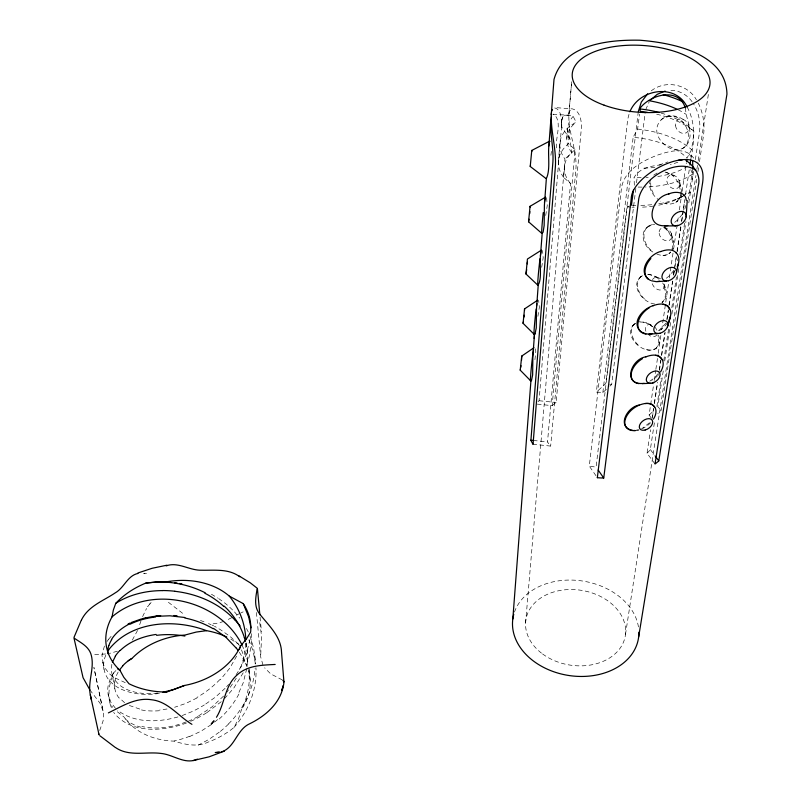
<?xml version="1.0" encoding="UTF-8"?>
<svg xmlns="http://www.w3.org/2000/svg" width="801" height="801" viewBox="0 0 801 801"><rect width="100%" height="100%" fill="white"/><g stroke="black" fill="none" stroke-linecap="round" stroke-linejoin="round"><path stroke-width="0.6" stroke-dasharray="4 3" d="M661.286 164.766A73.992 37.617 4.3 0 1 659.083 165.046C649.431 166.378 639.378 168.41 634.052 177.542L634.352 185.772M552.85 114.273L568.069 115.194L573.166 116.355L576.139 122.122L569.691 126.188A73.211 37.967 4.4 0 0 564.915 158.988L563.654 177.432L570.522 183.549L547.514 441.962A57.051 37.397 6.6 0 0 550.657 446.087L533.055 444.205M661.115 113.071A66.833 34.473 4.4 0 1 689.731 127.559L693.866 131.324L693.746 134.388L691.593 149.567L687.048 158.017A65.842 34.894 4.5 0 0 633.14 137.341L637.586 129.061L639.568 114.142M690.752 169.662L692.715 174.007L692.284 179.384M568.069 115.194L563.574 115.234L562.552 116.686L561.711 120.761L561.761 127.069L569.922 138.953L571.854 152.751L564.915 158.988M245.767 643.563L244.465 655.318L239.809 670.757M680.349 191.839C681.971 202.883 668.495 207.649 660.795 201.191M677.686 260.766L677.796 258.873M561.541 123.034L561.711 120.761M556.565 147.935C554.833 138.893 563.133 121.161 553.481 114.072M558.377 161.652L559.849 143.659M538.002 401.792A72.04 47.229 6.6 0 1 539.073 400.73L561.461 127.529C561.621 121.241 562.062 108.706 553.881 107.785M564.495 165.687L525.556 623.408M566.798 138.433L567.609 128.891M568.72 116.045L571.694 81.452L568.9 113.922C568.009 132.716 577.461 150.528 575.879 169.422L550.657 446.087M563.654 177.432A72.531 38.248 4.5 0 1 568.52 143.699L569.691 126.188M537.251 404.115L552.169 405.656L575.168 149.707L568.52 143.699M552.169 405.656A57.051 37.397 6.6 0 1 556.124 402.492L581.286 129.061C581.796 121.952 580.635 111.269 572.615 108.916L554.773 107.564M246.998 666.762L247.309 663.889M551.438 151.349L550.657 157.066M606.367 389.356L602.843 392.57A57.051 37.397 6.6 0 0 596.375 392.12L627.714 119.329L629.386 112.871M595.994 475.744L589.286 466.102L621.496 187.875C624.329 170.523 641.881 161.201 656.76 155.374C668.605 151.379 685.756 145.882 694.247 158.898M602.843 392.57L633.14 137.341M638.317 111.489L605.726 383.619L596.375 392.12M629.316 206.087L627.283 206.888L596.074 467.063A57.051 37.397 6.6 0 1 589.286 466.102M609.891 386.132L611.664 384.53L635.904 187.774M636.515 182.828L645.205 112.29M692.735 168.961L688.229 199.279M651.073 417.822A57.051 37.397 6.6 0 0 649.11 415.088L654.037 381.717M654.217 380.485L655.679 370.593M655.859 369.361L658.052 354.533M658.232 353.291L660.965 334.758M661.696 329.812L668.625 282.843M669.356 277.897L673.371 250.713M673.551 249.471L678.657 214.868M679.388 209.922L681.941 192.62M682.122 191.389L686.317 162.963M651.934 419.213L653.596 408.11M654.337 403.173L657.471 382.187M659.313 369.852L660.795 359.979M661.536 355.043L664.86 332.826M666.883 319.249L668.174 310.608M668.915 305.672L672.61 280.991M673.531 274.823L674.272 269.887M674.452 268.645L676.304 256.31M677.035 251.374L680.73 226.693M681.471 221.757L684.795 199.539M685.536 194.603L689.411 168.681M690.883 158.808C694.357 141.787 695.959 122.783 687.128 107.014M655.028 463.989L647.028 453.236L650.542 429.757M652.394 417.391L653.686 408.74M654.427 403.794L657.571 382.778M658.682 375.369L659.243 371.654M659.423 370.422L660.905 360.53M661.646 355.584L665.16 332.105M667.013 319.739L668.495 309.857M669.236 304.911L672.75 281.421M673.671 275.244L674.782 267.824M674.963 266.593L676.444 256.7M677.185 251.754L681.07 225.802M681.811 220.856L683.293 210.963M683.483 209.732L684.775 201.081M647.028 453.236A57.051 37.397 6.6 0 0 650.342 449.561L654.817 419.974M656.87 406.407L661.165 378.052M663.779 360.79L669.005 326.267M671.799 307.774L676.465 276.956M679.829 254.758L684.675 222.708M663.248 370.943L657.801 406.768A72.04 47.229 6.6 0 1 661.145 410.362M664.75 361.051L670.938 320.28M671.879 314.102L679.198 265.922M680.52 257.271L685.956 221.446M688.78 202.913L693.656 170.793M695.348 159.669L699.473 132.485C700.845 122.333 698.632 111.639 693.035 103.019M625.491 634.392L695.929 175.499M696.87 169.311L698.011 161.892M698.202 160.651L708.645 92.626M696.79 179.074L661.125 410.362L657.781 413.586M697.941 171.654L698.702 166.708M699.463 161.762L703.468 135.79C705.01 124.706 703.258 113.121 698.262 103.089M114.543 682.362L116.135 676.084L118.208 671.949M246.738 668.685L243.174 682.913L238.287 693.856M534.918 359.719L535.789 351.789L535.398 348.605L534.537 347.824M249.932 639.488L246.408 654.037A87.449 77.076 -34.4 0 1 242.002 664.62L238.718 670.597M111.84 664.309L111.339 670.497L114.803 688.52M545.701 215.519L547.253 205.537L546.592 197.637M541.686 267.324L543.188 257.762L542.517 250.493M537.892 316.375L539.343 307.204L538.652 300.505M248.941 668.154L249.311 679.468A77.997 71.579 -36.9 0 1 241.582 709.346L238.448 719.108L233.942 727.478A76.255 59.314 -11.9 0 1 208.06 742.147C197.246 747.383 184.971 744.529 174.057 741.135A67.374 52.425 -11.9 0 1 124.005 717.015L115.815 710.567M568.9 113.922L569.871 110.758L572.615 108.916M685.956 205.346L684.565 209.812M650.442 179.965C647.819 187.304 652.314 195.054 658.112 199.449M671.869 249.632C674.372 241.401 670.437 231.99 663.498 227.154M645.696 109.667L649.09 102.077M140.986 620.905L138.863 626.953M105.832 655.208C101.206 664.89 104.23 677.115 112.621 683.724A87.029 46.308 -21.3 0 0 119.439 688.349M104.41 646.037L101.967 655.338L103.99 669.326M115.925 670.537L113.742 672.8L110.908 680.45A76.245 59.334 -11.8 0 0 110.027 703.879L112.04 709.596M137.572 630.407L132.325 640.079M99.704 730.492L103.119 720.86L103.489 712.98L93.897 667.263M142.588 616.63L146.553 608.47M236.645 656.119L229.877 668.024L220.275 679.829M243.224 672.75L233.872 687.989L224.65 698.472M634.212 324.095C621.976 335.819 644.445 357.026 656.57 347.884M236.285 678.187L227.033 692.074M236.095 674.782L238.227 671.448M113.742 672.8L110.127 679.238L108.155 685.736A86.168 46.128 -8.4 0 0 107.805 692.174L110.017 703.879L112.741 707.323M682.262 214.348L677.376 220.225L674.342 222.628M673.891 270.348L669.165 275.995L666.212 278.317M666.011 323.133L658.552 330.813M657.881 373.887L654.107 378.202L649.311 381.506M149.997 603.644L147.694 606.677L151.129 602.422M108.485 639.358L112.21 635.123M233.942 727.478C248.4 711.228 257.211 689.551 255.94 667.644M683.193 119.449C665.05 107.714 647.078 127.209 662.767 142.928C676.955 157.697 694.797 146.783 688.97 126.898M226.633 686.697L228.726 684.404M649.06 225.852C637.766 232.34 644.204 248.07 653.946 252.585M656.77 254.007C661.266 256.03 667.613 256.4 670.737 251.874M223.579 696.079L211.965 706.943L197.967 716.324M644.404 298.853A16.721 12.215 47.4 0 1 642.462 275.554C628.475 284.445 642.752 303.349 655.478 304.1M228.455 723.954C242.343 710.117 252.405 691.974 254.648 672.329A87.279 80.01 -27.5 0 0 255.008 668.194M662.617 282.913A16.721 12.215 47.4 0 1 662.016 302.448C667.183 298.012 665.601 289.962 662.928 284.565M649.531 422.748L641.551 428.915M632.359 325.987L636.264 322.883M225.111 688.299L215.639 696.96L204.385 704.96M655.268 349.006C659.153 345.862 659.003 340.115 657.621 335.749M649.11 415.088L653.456 410.933M676.675 201.902L678.087 200.661M669.155 253.597L670.527 252.395A17.151 12.906 48.9 0 1 662.908 255.329M662.027 302.558L663.368 301.396M221.266 701.686L206.598 712.87M214.568 722.112L217.762 719.448M653.746 175.139L657.781 172.595M219.254 732.164L209.141 739.283L198.227 745.17M661.035 119.77C665.871 115.194 673.561 115.034 679.048 118.518M682.562 148.696C693.045 141.537 688.299 124.385 678.767 118.418M211.264 724.645L200.831 731.293L189.847 736.449M651.273 90.843C665.301 79.669 687.789 83.985 696.399 99.825M646.858 227.514L651.764 224.961L654.707 224.54M640.319 277.126L642.532 275.704M197.056 697.931L185.922 703.398L174.568 707.293M236.455 615.198L239.91 613.376M231.839 617.651L226.383 620.314M684.685 195.394L677.436 198.988L680.429 197.527M241.001 612.875L243.184 611.854M190.668 721.321L194.743 719.478M659.083 165.046L667.854 161.922M185.912 722.011C172.025 727.458 156.505 729.741 141.807 726.467M186.543 722.993C163.284 731.613 130.513 734.086 113.622 712.339M117.387 651.203L109.316 653.466M223.789 621.376L218.463 623.058L210.563 624.189M182.147 715.573L192.46 711.428A87.269 64.36 -38.9 0 0 204.355 704.9M177.962 716.915C158.258 722.552 134.478 723.363 117.497 710.197M167.049 708.995L159.699 709.986M159.379 693.426C145.992 695.368 131.714 694.527 119.489 688.319M105.682 653.986L92.045 654.707M639.669 321.992L644.394 322.182L652.094 325.156A6.969 4.966 46.2 0 0 646.117 326.037A6.969 4.966 46.2 0 0 646.577 332.575M157.707 693.055C141.026 695.188 116.566 691.744 111.609 672.52M670.878 90.383C679.488 90.293 687.638 95.149 692.414 102.178M539.073 400.73L556.124 402.492M647.939 274.463L650.903 274.773L659.013 277.957M533.296 440.44L547.514 441.962M646.287 349.667L646.537 349.697A16.32 11.574 46.3 0 0 658.442 335.108M647.729 274.322L653.756 275.684L656.72 277.286M652.735 326.838A16.32 11.574 46.3 0 0 650.052 324.735L647.168 323.123L641.321 321.672A16.32 11.574 46.3 0 0 639.478 321.732M139.774 709.045L129.031 705.371M665 171.995L674.252 175.519M665.881 172.225L671.188 174.418M125.276 682.662L114.153 677.476A86.919 45.547 -20.3 0 1 108.796 673.06L104.891 667.914L102.558 662.117M200.43 620.485L204.025 621.756M208.43 623.548L211.023 624.7M664.059 227.194L666.292 228.215M282.312 679.929L270.658 673.871L264.61 667.794M211.404 594.232L217.792 598.027M168.39 602.282L184.811 615.008M218.683 598.587L225.421 603.513A86.818 78.108 12.4 0 1 234.443 611.944M239.409 645.696L238.518 644.174L231.529 639.518A76.335 59.444 -11.9 0 0 228.716 637.976M124.636 702.727L119.429 697.951M670.918 174.318C676.344 177.962 679.769 184.25 680.229 190.728M656.47 277.186L659.003 279.269M649.801 324.635L652.274 326.688M238.518 644.174L230.177 636.545L220.966 630.057A86.027 74.833 18.3 0 0 214.468 626.282M689.04 153.662L692.114 158.478M115.484 708.334L110.999 702.497L108.065 694.297M234.493 611.914L239.789 618.152M89.852 689.881L99.945 703.098L103.209 711.298M650.342 449.561L654.577 455.218M246.478 628.455L248.33 632.139M242.022 644.935L245.677 653.606L248.42 664.44M248.831 639.829L253.266 651.463L255.859 666.622M262.948 664.96L260.655 656.85L256.23 610.412M241.491 649.841L243.394 655.138L244.565 661.786A67.374 52.425 -11.9 0 1 246.768 666.122M685.326 107.915L686.177 114.413L689.731 127.559M249.992 635.944L253.597 647.789L255.619 663.558M665.331 287.939L663.929 283.154A7.139 5.247 47.4 0 1 659.804 290.042A7.139 5.247 47.4 0 1 652.074 282.633M102.778 709.506L93.947 667.784M259.744 622.647L261.577 636.264L260.655 656.85M671.348 233.532L673.481 241.451M679.879 182.768L681.17 189.056M246.297 642.913L247.289 652.425M249.061 669.356L250.152 680.179M260.075 617.1L261.426 631.649M254.838 655.879L255.129 659.974A87.279 80.01 -27.5 0 1 255.179 664.079M251.524 633.621L251.344 644.124L249.171 656.61A87.589 77.747 -34.2 0 1 245.426 667.774M219.925 679.528A78.818 59.354 -41.3 0 1 196.876 697.481M159.369 710.727A77.987 45.797 -30.8 0 1 139.384 709.516M248.45 670.657A67.374 52.425 -11.9 0 1 241.582 709.336M189.827 736.219A76.435 49.912 -36.4 0 1 174.097 740.915M206.568 712.81A86.989 64.621 -39.4 0 1 194.723 719.408M198.027 716.505A78.698 56.32 -41.5 0 1 187.814 721.451M141.036 727.248A77.507 42.503 -26.7 0 1 123.724 717.185M119.069 698.072A76.976 38.989 -12.1 0 1 114.773 682.332M106.984 641.561A86.848 46.057 -2.1 0 1 108.556 639.378M211.925 625.02A86.027 74.833 18.3 0 1 213.617 625.851M239.279 652.204A76.065 72.15 -8.6 0 1 244.625 661.756M245.827 643.113A78.158 72.891 -22.2 0 1 247.379 663.889M238.888 694.087A77.527 64.711 -42.9 0 1 218.172 719.929M228.525 724.034A86.838 69.907 -41 0 1 219.314 732.254M656.88 334.668A6.969 4.966 46.2 0 1 649.03 335.188M654.978 327.249A6.969 4.966 46.2 0 1 656.88 330.242M638.157 344.951A16.32 11.574 46.3 0 1 636.204 322.693M514.462 612.104A63.559 47.73 9.2 0 1 580.134 580.685A63.559 47.73 9.2 0 1 638.517 627.403M609.701 384.19A72.04 47.229 6.6 0 1 611.674 384.52M682.993 195.784A65.842 34.894 4.5 0 0 685.886 193.662L690.382 191.92A72.531 38.248 4.5 0 1 685.716 194.873M681.951 196.455A65.842 34.894 4.5 0 1 655.649 205.757M653.496 206.097A65.842 34.894 4.5 0 1 641.18 207.199M634.262 207.239A65.842 34.894 4.5 0 1 631.939 207.169M630.777 207.109A65.842 34.894 4.5 0 1 627.283 206.888M570.522 183.549A65.842 34.894 4.5 0 1 575.168 149.707M682.612 196.505A72.531 38.248 4.5 0 1 655.438 204.275M651.774 204.706A72.531 38.248 4.5 0 1 640.259 205.376M635.864 205.366A72.531 38.248 4.5 0 1 631.448 205.216M637.586 129.071A72.531 38.248 4.5 0 1 691.593 149.577M692.715 174.007A73.211 37.967 4.4 0 1 645.306 187.023M642.072 187.094A73.211 37.967 4.4 0 1 637.726 187.064M656.64 114.193A73.211 37.967 4.4 0 1 693.866 131.324M687.749 166.077A66.833 34.473 4.4 0 1 655.128 176.851M648.239 177.482A66.833 34.473 4.4 0 1 645.906 177.602M641.19 177.712A66.833 34.473 4.4 0 1 634.052 177.542M571.854 152.751A66.833 34.473 4.4 0 1 576.139 122.122M653.366 193.391A17.622 13.637 50.8 0 1 650.893 181.386M678.757 182.348A17.622 13.637 50.8 0 1 681.391 192.4M680.93 195.544A17.622 13.637 50.8 0 1 675.844 202.423M650.993 250.282A17.151 12.906 48.9 0 1 644.054 233.732A17.151 12.906 48.9 0 1 654.497 224.41M666.592 229.416A17.151 12.906 48.9 0 1 672.189 250.232M652.485 279.659A7.139 5.247 47.4 0 1 660.575 278.838M677.906 162.172A67.164 34.333 4.3 0 1 670.337 164.606M654.908 167.429A67.164 34.333 4.3 0 1 643.974 168.1M569.922 138.953A67.164 34.333 4.3 0 1 573.166 116.355M678.107 109.757A67.164 34.333 4.3 0 1 686.187 114.413M650.622 422.728A17.502 11.034 -35.7 0 1 642.893 428.375M561.761 127.069A73.992 37.617 4.3 0 1 563.574 115.234M657.641 375.659A18.053 11.635 -37 0 1 651.854 380.335M675.353 270.127A19.294 12.936 -40.1 0 1 672.92 273.191M667.423 322.973A18.643 12.265 -38.4 0 1 659.103 330.753M146.543 573.496L143.709 573.346L146.543 573.496M542.557 653.946A50.343 37.797 9.2 0 0 624.7 638.587A50.343 37.797 9.2 0 0 559.569 590.567A50.343 37.797 9.2 0 0 542.557 653.946M675.513 125.537A7.72 6.188 53.4 0 0 686.277 132.786A7.72 6.188 53.4 0 0 684.935 120.35A7.72 6.188 53.4 0 0 675.513 125.537M666.832 181.086A7.509 5.857 50.8 0 0 677.286 188.285A7.509 5.857 50.8 0 0 675.944 176.43A7.509 5.857 50.8 0 0 666.832 181.086M659.123 233.301A7.319 5.537 48.8 0 0 669.286 240.44A7.319 5.537 48.8 0 0 667.934 229.126A7.319 5.537 48.8 0 0 659.123 233.301"/><path stroke-width="1.2" d="M524.555 310.357L524.555 308.896L537.601 300.245M638.637 637.005L726.948 94.188C726.207 52.926 671.929 42.793 639.829 40.22C609.13 39.559 563.644 44.125 554.002 79.459L551.238 114.693C550.798 132.485 556.725 149.907 555.303 167.749L533.055 444.205M551.348 116.886C549.146 132.555 554.282 148.285 552.74 164.035L530.923 440.19L533.296 440.44M692.795 167.96L692.635 160.681M512.82 618.993L530.993 379.974M534.157 338.493L534.527 333.637L534.998 334.227L536.269 327.869L536.5 308.685L538.252 284.796M550.828 120.07L548.855 145.902C547.814 156.265 550.497 169.462 546.452 178.303M534.527 333.667L532.865 356.365L532.635 374.958L531.433 380.785L531.053 380.044M542.197 233.171L540.485 255.549C539.393 264.42 542.117 278.287 538.332 284.725M546.372 178.483L544.41 205.106L544.149 225.582L543.108 232.19L542.277 233.021M527.288 263.899L527.428 262.177M521.551 360.23L521.741 356.075L520.209 370.152L530.572 380.725M529.721 213.587L529.902 211.604M686.147 216.931L687.228 200.55M523.984 317.076L524.174 315.183M536.89 303.649L536.55 306.092M549.106 143.709L548.745 146.092M551.238 114.693L551.478 112.601M597.336 477.676L631.228 198.668C631.629 171.774 709.225 134.858 702.637 182.658L658.802 460.875A72.08 47.259 6.6 0 1 655.028 463.989L698.322 185.582C701.135 175.129 694.026 166.187 685.956 160.35M631.448 205.216L633.521 189.797M520.79 367.248L520.99 365.626M526.708 269.617L525.987 273.982L527.438 259.033L541.436 250.132M238.818 575.789L250.272 582.818L257.231 588.254C255.899 596.655 253.547 606.387 259.584 613.896C268.615 625.431 281.031 636.374 281.521 652.114L283.944 682.182M170.993 582.377A86.768 63.74 17.8 0 0 167.359 582.107L156.555 582.037L145.962 583.058L155.554 582.067L165.076 582.087A69.927 52.596 -10.9 0 1 229.256 596.074L243.224 603.604A76.746 57.742 -10.9 0 1 248.53 614.247A75.284 56.641 -10.9 0 1 250.643 632.089L246.287 639.188L240.65 645.846A69.927 52.596 -10.9 0 1 184.51 685.466L166.708 692.034A75.775 56.991 -10.9 0 1 129.011 683.764L123.845 677.356L120.01 670.387A69.927 52.596 -10.9 0 1 112.04 616.87L113.352 610.022L115.775 603.293A75.725 56.941 -10.9 0 1 145.952 583.038M686.497 161.722L686.868 159.249M689.961 164.986L690.702 160.05M529.071 219.174L528.56 221.787L541.786 233.361M283.914 682.712C281.612 702.066 266.383 715.543 249.782 723.714C236.505 729.531 234.943 748.094 221.066 751.999M523.363 321.882L523.063 323.324L534.107 334.247M638.317 111.489L641.311 102.057L647.679 93.767M530.542 165.286L530.232 166.478L545.962 178.503M676.485 272.48L678.407 263.579M545.161 198.458L544.44 202.493M520.42 369.561L520.209 370.152M524.555 308.896L523.063 323.324M667.423 326.968L670.367 316.755L667.904 325.306M74.072 637.216L81.211 620.385M239.469 649.311L240.65 645.846M545.501 197.166L530.062 206.318L528.56 221.787M551.869 110.858L552.41 109.457M112.43 662.247L115.424 656.199M549.636 141.156L531.774 150.438L530.232 166.478M629.876 111.81C638.988 88.951 675.684 82.853 687.128 107.014M549.927 141.246L549.406 142.037M540.385 255.739L541.035 251.524M81.472 619.984C88.16 606.117 103.269 600.93 115.214 592.88C124.165 587.914 127.439 575.639 137.952 573.446M216.46 717.265C224.851 703.939 224.61 685.746 237.126 674.943C247.369 665.401 262.037 665.12 275.174 664.46M111.449 639.518C115.785 632.6 122.513 627.503 129.692 623.789M119.529 669.916L122.733 665.991M647.468 112.38A73.211 37.967 4.4 0 0 640.44 111.419L639.558 108.906C649.591 94.628 678.587 86.568 685.326 107.915M650.823 99.805L657.241 94.328L665.1 91.074M112.04 616.87C150.958 583.549 219.374 599.609 242.022 644.935M120.18 650.502C129.892 641.231 142.999 636.284 156.135 634.432M654.637 407.349C651.884 401.421 643.784 403.293 638.998 405.226A17.502 11.034 -35.7 0 0 624.89 421.176A17.502 11.034 -35.7 0 0 635.423 430.578L633.661 430.447M645.796 356.916C650.762 354.853 659.203 353.251 661.816 359.519M521.651 356.125L533.967 347.724M652.995 305.802C658.162 303.589 666.953 302.317 669.406 308.936M660.625 251.604C665.561 249.662 672.71 248.39 676.455 253.206M668.725 194.052C674.812 190.938 685.846 191.619 686.257 200.3M115.775 603.293C129.632 594.452 146.243 590.627 162.563 590.607M128.2 660.745L131.875 658.562A67.374 52.425 -11.9 0 1 184.921 635.053L196.245 632.059L206.538 630.667A76.335 59.444 -11.9 0 1 226.773 637.025M128.1 623.979L130.263 622.978M668.955 193.902C650.893 196.896 642.853 228.996 667.744 225.542M660.845 251.454C648.95 254.117 636.224 272.61 650.522 280.47M653.205 305.652C643.063 308.475 630.557 322.402 640.91 331.714M646.007 356.775C630.357 359.158 622.157 386.112 644.254 383.319M639.198 405.076C627.273 406.718 616.079 427.083 632.69 430.417M108.375 712.89C121.862 706.432 135.769 697.21 151.499 699.754C168.15 701.486 178.433 716.334 191.93 724.324M224.43 751.098L209.101 756.825L193.021 760.59M184.51 685.466L173.677 689.551L162.943 692.244M131.334 622.477L141.707 618.843M197.366 759.158C184.821 765.035 173.266 754.472 160.911 753.421C145.832 751.458 129.231 756.875 115.664 747.633M137.912 572.985L152.17 568.269L166.918 565.206M642.222 383.639L650.622 383.279M652.324 333.637L649 334.167L658.172 333.506M166.197 565.866C178.233 561.521 189.547 570.662 201.692 570.212C214.548 570.482 228.726 568.46 239.739 576.75M664.44 225.952L675.764 225.852M142.618 618.612L145.351 617.921M682.292 159.9L678.287 160.27M164.866 692.424L166.708 692.034M636.605 430.337L638.587 429.997M657.661 281.471L659.814 281.181M155.234 616.37L169.862 615.789L184.881 617.511M156.756 615.989L160.691 615.629M216.691 752.429L219.624 752.199L215.239 752.509M666.442 281.031L656.389 281.682L651.483 280.781M649.2 334.097L646.107 333.917L641.701 332.165M173.897 615.538L177.021 615.739M165.076 582.087C178.973 582.898 192.741 586.442 205.146 592.77M645.216 403.504L645.486 403.524A17.502 11.034 -35.7 0 1 653.456 419.123M174.858 591.298C193.121 593.381 211.064 599.959 225.572 611.393A86.448 77.957 13.1 0 1 234.693 619.744M179.504 583.508L181.937 583.929M206.538 630.667C174.958 618.702 132.616 620.815 109.737 648.45A86.558 46.178 -2.3 0 0 108.285 650.672M213.517 628.364L225.922 637.276L236.295 648.189M117.467 668.765L120.01 670.387M115.114 747.323L99.845 735.729M282.933 680.359L283.884 681.681L283.394 680.78M525.907 273.922L537.841 285.196M224.17 606.107C233.411 614.717 240.62 625.581 244.405 637.656M695.749 170.333C677.316 157.116 642.162 178.092 638.747 198.968L603.744 478.027L598.167 470.057M234.733 619.704L240.11 625.901M229.256 596.074C239.309 608.299 245.356 623.809 245.767 639.659M655.278 456.159L658.802 460.875M89.852 689.881L83.064 677.696L73.972 638.017C80.581 642.582 89.372 646.657 91.354 655.548C94.618 668.595 87.559 681.761 90.323 694.938L99.064 734.877M530.062 206.318L530.162 207.129M243.224 603.604L248.69 617.01L251.013 627.794M533.556 349.456L532.905 353.792A16.621 0.571 -84 0 0 530.823 373.306A16.621 0.571 -84 0 0 530.753 380.135M531.774 150.438L531.874 151.429M90.323 694.938L91.404 699.844M98.773 733.756L98.853 734.357M257.481 589.206L259.844 614.677M107.915 653.736L107.795 651.704A78.368 38.889 -4.9 0 1 108.776 645.566M108.856 645.576A78.558 39.129 -4.1 0 1 111.729 639.548M122.593 665.931A75.805 44.926 8.1 0 1 131.684 658.462M115.294 656.169A78.178 40.691 1.3 0 1 120 650.452M156.585 635.343A77.016 53.477 18.5 0 1 184.911 636.054M130.173 624.179A77.507 49.041 13.3 0 1 155.584 616.99M145.412 618.002A86.478 58.773 14.1 0 1 156.796 616.089M184.821 618.012A76.626 64.16 22.2 0 1 213.246 628.775M162.553 590.547A86.868 63.429 17.7 0 1 174.858 591.238M174.638 582.768A86.768 63.74 17.8 0 1 177.071 583.098M204.886 593.231A78.258 68.946 18.4 0 1 223.809 606.437M236.365 648.149A76.065 72.15 -8.6 0 1 238.147 650.562M244.345 637.676A78.158 72.891 -22.2 0 1 245.386 641.281M639.558 108.906A66.833 34.473 4.4 0 1 659.063 112.5M648.82 100.686A67.164 34.333 4.3 0 1 677.125 109.286M663.168 94.658A73.992 37.617 4.3 0 1 682.852 101.807M638.898 632.219A63.559 47.73 9.2 0 1 569.661 675.623A63.559 47.73 9.2 0 1 513.761 614.357M603.704 478.037A72.08 47.259 6.6 0 1 597.286 477.686M532.975 444.195A72.08 47.259 6.6 0 1 530.833 440.18M655.508 355.324A18.053 11.635 -37 0 1 660.565 371.904M638.998 383.659A18.053 11.635 -37 0 1 631.258 373.596A18.053 11.635 -37 0 1 642.472 358.628M675.994 252.635A19.294 12.936 -40.1 0 1 677.215 266.873M648.069 279.149A19.294 12.936 -40.1 0 1 650.873 258.563M662.968 304.27A18.643 12.265 -38.4 0 1 669.215 319.879M645.896 334.047A18.643 12.265 -38.4 0 1 637.986 323.234A18.643 12.265 -38.4 0 1 649.581 307.554M541.696 232.851A18.203 0.671 -84.2 0 1 543.238 212.605M538.012 284.806A17.622 0.641 -84.1 0 1 538.062 277.897A17.622 0.641 -84.1 0 1 540.004 258.703M534.287 333.747A17.101 0.601 -84.1 0 1 534.287 327.619A17.101 0.601 -84.1 0 1 536.169 309.046M537.431 300.665A17.101 0.601 -84.1 0 1 537.691 300.565M283.093 685.976L281.852 690.512L283.093 685.976M213.917 720.99L211.314 723.944L213.917 720.99M604.104 105.161A69.036 33.442 4 0 0 709.976 83.965A69.036 33.442 4 0 0 609.311 47.449A69.036 33.442 4 0 0 604.104 105.161M645.155 430.037A7.539 4.726 -35.6 0 0 652.184 420.165A7.539 4.726 -35.6 0 0 640.64 423.208A7.539 4.726 -35.6 0 0 645.155 430.037M677.616 225.652A8.651 5.857 -41.8 0 0 685.676 213.647A8.651 5.857 -41.8 0 0 672.76 216.57A8.651 5.857 -41.8 0 0 677.616 225.652M668.234 280.811A8.33 5.547 -39.9 0 0 676.014 269.406A8.33 5.547 -39.9 0 0 663.468 272.37A8.33 5.547 -39.9 0 0 668.234 280.811M659.924 333.266A8.04 5.257 -38.3 0 0 667.433 322.423A8.04 5.257 -38.3 0 0 655.238 325.416A8.04 5.257 -38.3 0 0 659.924 333.266M652.334 383.028A7.78 4.976 -36.9 0 0 659.593 372.685A7.78 4.976 -36.9 0 0 647.729 375.709A7.78 4.976 -36.9 0 0 652.334 383.028"/></g></svg>
